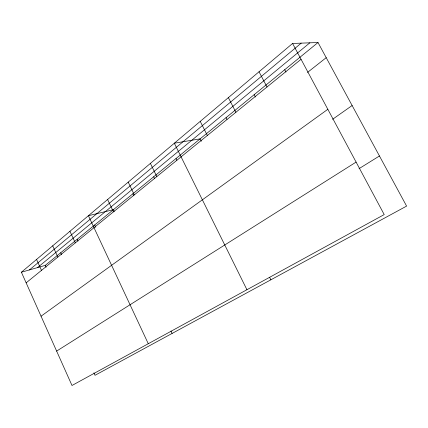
<?xml version="1.0" encoding="UTF-8"?>
<svg xmlns="http://www.w3.org/2000/svg" width="428" height="428" viewBox="0 0 428 428"><rect width="100%" height="100%" fill="white"/><g stroke="black" fill="none" stroke-linecap="round" stroke-linejoin="round"><path stroke-width="0.64" d="M292.581 43.463L384.205 214.583L71.995 385.484L21.4 272.229L292.581 43.463L318.004 42.516L406.6 206.103L95.016 375.297L93.914 372.868M29.414 269.929L301.21 43.142M37.52 267.596L309.851 42.821M21.4 272.229L45.245 265.381L318.004 42.516M26.14 282.849L301.055 59.289M307.513 72.423L326.211 57.673M41.045 316.201L327.832 109.306M332.604 119.284L352.126 105.529M56.63 351.094L356.096 162.089M359.039 168.659L379.454 155.985M284.716 69.716L285.952 72.048M259.036 71.76L267.008 86.98M254.179 94.668L255.398 97.012M228.37 97.627L235.898 112.275M226.064 117.636L226.968 119.407M200.234 121.365L207.355 135.483M201.294 141.24L200.095 138.854L174.33 143.22L246.935 289.724M269.667 277.419L270.865 279.81M176.036 158.51L176.892 160.243M150.394 163.41L156.819 176.582M153.684 176.775L154.54 178.535M128.213 182.125L134.339 194.863M132.862 193.788L133.723 195.58M114.239 211.411L113.42 209.677L88.398 215.707L148.281 343.721M170.965 331.047L172.099 333.439M107.599 199.512L113.452 211.849M94.69 224.978L95.797 227.343M77.152 239.306L77.992 241.125M69.941 231.281L75.296 242.874M60.706 252.745L61.514 254.51M52.698 245.827L57.834 257.078M45.245 265.381L46.069 267.2M36.551 259.448L41.484 270.373"/></g></svg>
